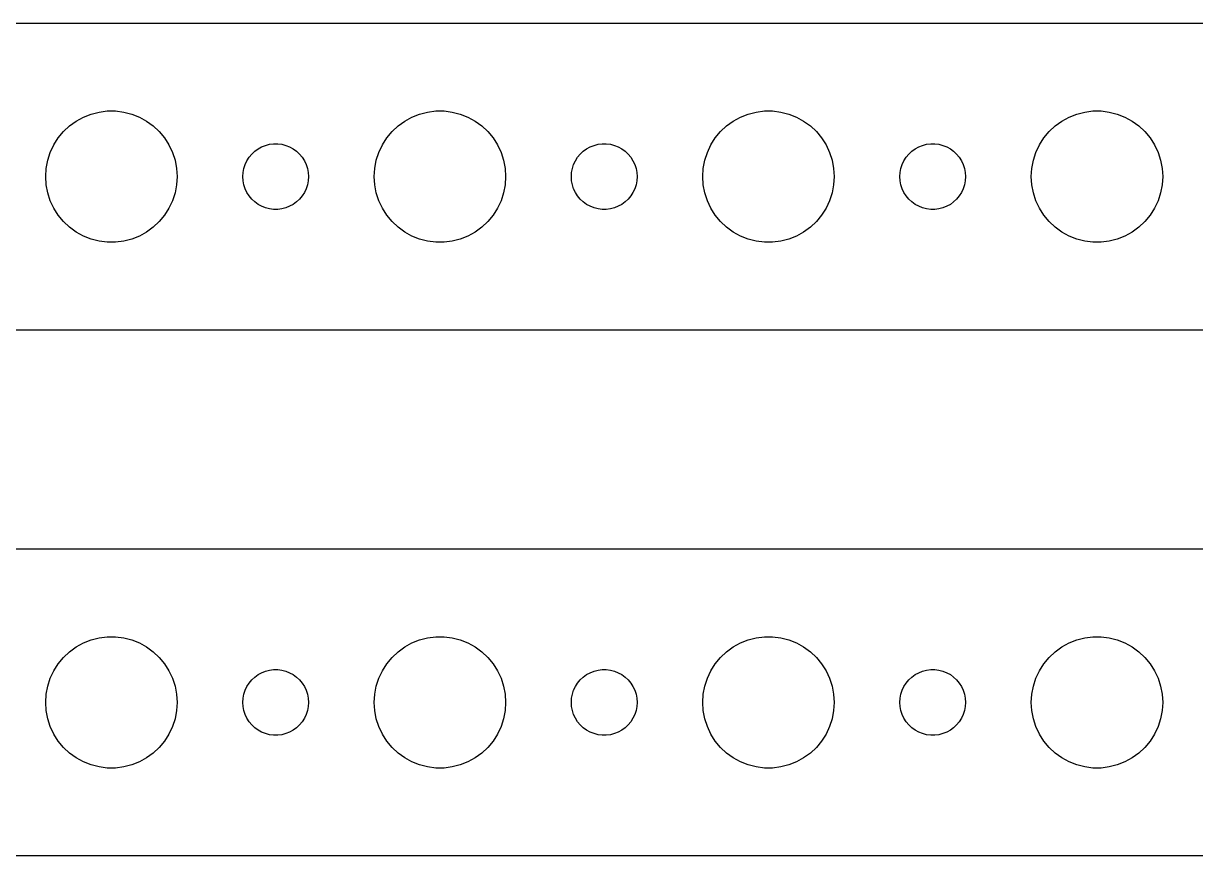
# Model space of a CAD drawing. Header units: metres. Extents: x -202 to 202, y 41 to 79.
# Drawn here: x -154 to -100.5, y 41 to 79 of the extents above; entities that cross this region are included whole.
import ezdxf

# ---------------------------------------------------------------- set-up
doc = ezdxf.new("R2010")
doc.units = ezdxf.units.M

msp = doc.modelspace()

# ---------------------------------------------------------------- linework, layer by layer
for p, q in [((197.314, 78.9901), (-197.314, 78.9901)), ((-150.927, 74.8532), (-150.562, 74.9469)), ((-150.562, 74.9469), (-150.188, 74.9941)), ((-150.188, 74.9941), (-149.812, 74.9941)), ((-149.812, 74.9941), (-149.438, 74.9469)), ((-149.438, 74.9469), (-149.073, 74.8532)), ((-135.927, 74.8532), (-135.562, 74.9469)), ((-135.562, 74.9469), (-135.188, 74.9941)), ((-135.188, 74.9941), (-134.812, 74.9941)), ((-134.812, 74.9941), (-134.438, 74.9469)), ((-134.438, 74.9469), (-134.073, 74.8532)), ((-120.927, 74.8532), (-120.562, 74.9469)), ((-120.562, 74.9469), (-120.188, 74.9941)), ((-120.188, 74.9941), (-119.812, 74.9941)), ((-119.812, 74.9941), (-119.438, 74.9469)), ((-119.438, 74.9469), (-119.073, 74.8532)), ((-105.927, 74.8532), (-105.562, 74.9469)), ((-105.562, 74.9469), (-105.188, 74.9941)), ((-105.188, 74.9941), (-104.812, 74.9941)), ((-104.812, 74.9941), (-104.438, 74.9469)), ((-104.438, 74.9469), (-104.073, 74.8532)), ((-151.912, 74.3115), (-151.607, 74.533)), ((-151.607, 74.533), (-151.277, 74.7145)), ((-151.277, 74.7145), (-150.927, 74.8532)), ((-149.073, 74.8532), (-148.723, 74.7145)), ((-148.723, 74.7145), (-148.393, 74.533)), ((-148.393, 74.533), (-148.088, 74.3115)), ((-136.912, 74.3115), (-136.607, 74.533)), ((-136.607, 74.533), (-136.277, 74.7145)), ((-136.277, 74.7145), (-135.927, 74.8532)), ((-134.073, 74.8532), (-133.723, 74.7145)), ((-133.723, 74.7145), (-133.393, 74.533)), ((-133.393, 74.533), (-133.088, 74.3115)), ((-121.912, 74.3115), (-121.607, 74.533)), ((-121.607, 74.533), (-121.277, 74.7145)), ((-121.277, 74.7145), (-120.927, 74.8532)), ((-119.073, 74.8532), (-118.723, 74.7145)), ((-118.723, 74.7145), (-118.393, 74.533)), ((-118.393, 74.533), (-118.088, 74.3115)), ((-106.912, 74.3115), (-106.607, 74.533)), ((-106.607, 74.533), (-106.277, 74.7145)), ((-106.277, 74.7145), (-105.927, 74.8532)), ((-104.073, 74.8532), (-103.723, 74.7145)), ((-103.723, 74.7145), (-103.393, 74.533)), ((-103.393, 74.533), (-103.088, 74.3115)), ((-152.427, 73.7634), (-152.187, 74.0536)), ((-152.187, 74.0536), (-151.912, 74.3115)), ((-148.088, 74.3115), (-147.813, 74.0536)), ((-147.813, 74.0536), (-147.573, 73.7634)), ((-137.427, 73.7634), (-137.187, 74.0536)), ((-137.187, 74.0536), (-136.912, 74.3115)), ((-133.088, 74.3115), (-132.813, 74.0536)), ((-132.813, 74.0536), (-132.573, 73.7634)), ((-122.427, 73.7634), (-122.187, 74.0536)), ((-122.187, 74.0536), (-121.912, 74.3115)), ((-118.088, 74.3115), (-117.813, 74.0536)), ((-117.813, 74.0536), (-117.573, 73.7634)), ((-107.427, 73.7634), (-107.187, 74.0536)), ((-107.187, 74.0536), (-106.912, 74.3115)), ((-103.088, 74.3115), (-102.813, 74.0536)), ((-102.813, 74.0536), (-102.573, 73.7634)), ((-152.789, 73.1044), (-152.629, 73.4453)), ((-152.629, 73.4453), (-152.427, 73.7634)), ((-147.573, 73.7634), (-147.371, 73.4453)), ((-147.371, 73.4453), (-147.211, 73.1044)), ((-143.304, 73.2665), (-143.139, 73.3572)), ((-143.139, 73.3572), (-142.964, 73.4266)), ((-142.964, 73.4266), (-142.781, 73.4734)), ((-142.781, 73.4734), (-142.594, 73.497)), ((-142.594, 73.497), (-142.406, 73.497)), ((-142.406, 73.497), (-142.219, 73.4734)), ((-142.219, 73.4734), (-142.036, 73.4266)), ((-142.036, 73.4266), (-141.861, 73.3572)), ((-141.861, 73.3572), (-141.696, 73.2665)), ((-137.789, 73.1044), (-137.629, 73.4453)), ((-137.629, 73.4453), (-137.427, 73.7634)), ((-132.573, 73.7634), (-132.371, 73.4453)), ((-132.371, 73.4453), (-132.211, 73.1044)), ((-128.304, 73.2665), (-128.139, 73.3572)), ((-128.139, 73.3572), (-127.964, 73.4266)), ((-127.964, 73.4266), (-127.781, 73.4734)), ((-127.781, 73.4734), (-127.594, 73.497)), ((-127.594, 73.497), (-127.406, 73.497)), ((-127.406, 73.497), (-127.219, 73.4734)), ((-127.219, 73.4734), (-127.036, 73.4266)), ((-127.036, 73.4266), (-126.861, 73.3572)), ((-126.861, 73.3572), (-126.696, 73.2665)), ((-122.789, 73.1044), (-122.629, 73.4453)), ((-122.629, 73.4453), (-122.427, 73.7634)), ((-117.573, 73.7634), (-117.371, 73.4453)), ((-117.371, 73.4453), (-117.211, 73.1044)), ((-113.304, 73.2665), (-113.139, 73.3572)), ((-113.139, 73.3572), (-112.964, 73.4266)), ((-112.964, 73.4266), (-112.781, 73.4734)), ((-112.781, 73.4734), (-112.594, 73.497)), ((-112.594, 73.497), (-112.406, 73.497)), ((-112.406, 73.497), (-112.219, 73.4734)), ((-112.219, 73.4734), (-112.036, 73.4266)), ((-112.036, 73.4266), (-111.861, 73.3572)), ((-111.861, 73.3572), (-111.696, 73.2665)), ((-107.789, 73.1044), (-107.629, 73.4453)), ((-107.629, 73.4453), (-107.427, 73.7634)), ((-102.573, 73.7634), (-102.371, 73.4453)), ((-102.371, 73.4453), (-102.211, 73.1044)), ((-152.906, 72.7461), (-152.789, 73.1044)), ((-147.211, 73.1044), (-147.094, 72.7461)), ((-143.814, 72.7226), (-143.714, 72.8817)), ((-143.714, 72.8817), (-143.593, 73.0268)), ((-143.593, 73.0268), (-143.456, 73.1558)), ((-143.456, 73.1558), (-143.304, 73.2665)), ((-141.696, 73.2665), (-141.544, 73.1558)), ((-141.544, 73.1558), (-141.407, 73.0268)), ((-141.407, 73.0268), (-141.286, 72.8817)), ((-141.286, 72.8817), (-141.186, 72.7226)), ((-137.906, 72.7461), (-137.789, 73.1044)), ((-132.211, 73.1044), (-132.094, 72.7461)), ((-128.814, 72.7226), (-128.714, 72.8817)), ((-128.714, 72.8817), (-128.593, 73.0268)), ((-128.593, 73.0268), (-128.456, 73.1558)), ((-128.456, 73.1558), (-128.304, 73.2665)), ((-126.696, 73.2665), (-126.544, 73.1558)), ((-126.544, 73.1558), (-126.407, 73.0268)), ((-126.407, 73.0268), (-126.286, 72.8817)), ((-126.286, 72.8817), (-126.186, 72.7226)), ((-122.906, 72.7461), (-122.789, 73.1044)), ((-117.211, 73.1044), (-117.094, 72.7461)), ((-113.814, 72.7226), (-113.714, 72.8817)), ((-113.714, 72.8817), (-113.593, 73.0268)), ((-113.593, 73.0268), (-113.456, 73.1558)), ((-113.456, 73.1558), (-113.304, 73.2665)), ((-111.696, 73.2665), (-111.544, 73.1558)), ((-111.544, 73.1558), (-111.407, 73.0268)), ((-111.407, 73.0268), (-111.286, 72.8817)), ((-111.286, 72.8817), (-111.186, 72.7226)), ((-107.906, 72.7461), (-107.789, 73.1044)), ((-102.211, 73.1044), (-102.094, 72.7461)), ((-153, 72), (-152.976, 72.376)), ((-152.976, 72.376), (-152.906, 72.7461)), ((-147.094, 72.7461), (-147.024, 72.376)), ((-147.024, 72.376), (-147, 72)), ((-143.988, 72.188), (-143.953, 72.373)), ((-143.953, 72.373), (-143.895, 72.5522)), ((-143.895, 72.5522), (-143.814, 72.7226)), ((-141.186, 72.7226), (-141.105, 72.5522)), ((-141.105, 72.5522), (-141.047, 72.373)), ((-141.047, 72.373), (-141.012, 72.188)), ((-138, 72), (-137.976, 72.376)), ((-137.976, 72.376), (-137.906, 72.7461)), ((-132.094, 72.7461), (-132.024, 72.376)), ((-132.024, 72.376), (-132, 72)), ((-128.988, 72.188), (-128.953, 72.373)), ((-128.953, 72.373), (-128.895, 72.5522)), ((-128.895, 72.5522), (-128.814, 72.7226)), ((-126.186, 72.7226), (-126.105, 72.5522)), ((-126.105, 72.5522), (-126.047, 72.373)), ((-126.047, 72.373), (-126.012, 72.188)), ((-123, 72), (-122.976, 72.376)), ((-122.976, 72.376), (-122.906, 72.7461)), ((-117.094, 72.7461), (-117.024, 72.376)), ((-117.024, 72.376), (-117, 72)), ((-113.988, 72.188), (-113.953, 72.373)), ((-113.953, 72.373), (-113.895, 72.5522)), ((-113.895, 72.5522), (-113.814, 72.7226)), ((-111.186, 72.7226), (-111.105, 72.5522)), ((-111.105, 72.5522), (-111.047, 72.373)), ((-111.047, 72.373), (-111.012, 72.188)), ((-108, 72), (-107.976, 72.376)), ((-107.976, 72.376), (-107.906, 72.7461)), ((-102.094, 72.7461), (-102.024, 72.376)), ((-102.024, 72.376), (-102, 72)), ((-152.976, 71.624), (-153, 72)), ((-147, 72), (-147.024, 71.624)), ((-144, 72), (-143.988, 72.188)), ((-143.988, 71.812), (-144, 72)), ((-143.953, 71.627), (-143.988, 71.812)), ((-141.012, 71.812), (-141.047, 71.627)), ((-141.012, 72.188), (-141, 72)), ((-141, 72), (-141.012, 71.812)), ((-137.976, 71.624), (-138, 72)), ((-132, 72), (-132.024, 71.624)), ((-129, 72), (-128.988, 72.188)), ((-128.988, 71.812), (-129, 72)), ((-128.953, 71.627), (-128.988, 71.812)), ((-126.012, 71.812), (-126.047, 71.627)), ((-126.012, 72.188), (-126, 72)), ((-126, 72), (-126.012, 71.812)), ((-122.976, 71.624), (-123, 72)), ((-117, 72), (-117.024, 71.624)), ((-114, 72), (-113.988, 72.188)), ((-113.988, 71.812), (-114, 72)), ((-113.953, 71.627), (-113.988, 71.812)), ((-111.012, 71.812), (-111.047, 71.627)), ((-111.012, 72.188), (-111, 72)), ((-111, 72), (-111.012, 71.812)), ((-107.976, 71.624), (-108, 72)), ((-102, 72), (-102.024, 71.624)), ((-152.906, 71.2539), (-152.976, 71.624)), ((-152.789, 70.8956), (-152.906, 71.2539)), ((-147.094, 71.2539), (-147.211, 70.8956)), ((-147.024, 71.624), (-147.094, 71.2539)), ((-143.895, 71.4478), (-143.953, 71.627)), ((-143.814, 71.2774), (-143.895, 71.4478)), ((-143.714, 71.1183), (-143.814, 71.2774)), ((-141.186, 71.2774), (-141.286, 71.1183)), ((-141.105, 71.4478), (-141.186, 71.2774)), ((-141.047, 71.627), (-141.105, 71.4478)), ((-137.906, 71.2539), (-137.976, 71.624)), ((-137.789, 70.8956), (-137.906, 71.2539)), ((-132.094, 71.2539), (-132.211, 70.8956)), ((-132.024, 71.624), (-132.094, 71.2539)), ((-128.895, 71.4478), (-128.953, 71.627)), ((-128.814, 71.2774), (-128.895, 71.4478)), ((-128.714, 71.1183), (-128.814, 71.2774)), ((-126.186, 71.2774), (-126.286, 71.1183)), ((-126.105, 71.4478), (-126.186, 71.2774)), ((-126.047, 71.627), (-126.105, 71.4478)), ((-122.906, 71.2539), (-122.976, 71.624)), ((-122.789, 70.8956), (-122.906, 71.2539)), ((-117.094, 71.2539), (-117.211, 70.8956)), ((-117.024, 71.624), (-117.094, 71.2539)), ((-113.895, 71.4478), (-113.953, 71.627)), ((-113.814, 71.2774), (-113.895, 71.4478)), ((-113.714, 71.1183), (-113.814, 71.2774)), ((-111.186, 71.2774), (-111.286, 71.1183)), ((-111.105, 71.4478), (-111.186, 71.2774)), ((-111.047, 71.627), (-111.105, 71.4478)), ((-107.906, 71.2539), (-107.976, 71.624)), ((-107.789, 70.8956), (-107.906, 71.2539)), ((-102.094, 71.2539), (-102.211, 70.8956)), ((-102.024, 71.624), (-102.094, 71.2539)), ((-152.629, 70.5547), (-152.789, 70.8956)), ((-147.211, 70.8956), (-147.371, 70.5547)), ((-143.593, 70.9732), (-143.714, 71.1183)), ((-143.456, 70.8442), (-143.593, 70.9732)), ((-143.304, 70.7335), (-143.456, 70.8442)), ((-143.139, 70.6428), (-143.304, 70.7335)), ((-142.964, 70.5734), (-143.139, 70.6428)), ((-141.861, 70.6428), (-142.036, 70.5734)), ((-141.696, 70.7335), (-141.861, 70.6428)), ((-141.544, 70.8442), (-141.696, 70.7335)), ((-141.407, 70.9732), (-141.544, 70.8442)), ((-141.286, 71.1183), (-141.407, 70.9732)), ((-137.629, 70.5547), (-137.789, 70.8956)), ((-132.211, 70.8956), (-132.371, 70.5547)), ((-128.593, 70.9732), (-128.714, 71.1183)), ((-128.456, 70.8442), (-128.593, 70.9732)), ((-128.304, 70.7335), (-128.456, 70.8442)), ((-128.139, 70.6428), (-128.304, 70.7335)), ((-127.964, 70.5734), (-128.139, 70.6428)), ((-126.861, 70.6428), (-127.036, 70.5734)), ((-126.696, 70.7335), (-126.861, 70.6428)), ((-126.544, 70.8442), (-126.696, 70.7335)), ((-126.407, 70.9732), (-126.544, 70.8442)), ((-126.286, 71.1183), (-126.407, 70.9732)), ((-122.629, 70.5547), (-122.789, 70.8956)), ((-117.211, 70.8956), (-117.371, 70.5547)), ((-113.593, 70.9732), (-113.714, 71.1183)), ((-113.456, 70.8442), (-113.593, 70.9732)), ((-113.304, 70.7335), (-113.456, 70.8442)), ((-113.139, 70.6428), (-113.304, 70.7335)), ((-112.964, 70.5734), (-113.139, 70.6428)), ((-111.861, 70.6428), (-112.036, 70.5734)), ((-111.696, 70.7335), (-111.861, 70.6428)), ((-111.544, 70.8442), (-111.696, 70.7335)), ((-111.407, 70.9732), (-111.544, 70.8442)), ((-111.286, 71.1183), (-111.407, 70.9732)), ((-107.629, 70.5547), (-107.789, 70.8956)), ((-102.211, 70.8956), (-102.371, 70.5547)), ((-152.427, 70.2366), (-152.629, 70.5547)), ((-152.187, 69.9464), (-152.427, 70.2366)), ((-147.573, 70.2366), (-147.813, 69.9464)), ((-147.371, 70.5547), (-147.573, 70.2366)), ((-142.781, 70.5266), (-142.964, 70.5734)), ((-142.594, 70.503), (-142.781, 70.5266)), ((-142.406, 70.503), (-142.594, 70.503)), ((-142.219, 70.5266), (-142.406, 70.503)), ((-142.036, 70.5734), (-142.219, 70.5266)), ((-137.427, 70.2366), (-137.629, 70.5547)), ((-137.187, 69.9464), (-137.427, 70.2366)), ((-132.573, 70.2366), (-132.813, 69.9464)), ((-132.371, 70.5547), (-132.573, 70.2366)), ((-127.781, 70.5266), (-127.964, 70.5734)), ((-127.594, 70.503), (-127.781, 70.5266)), ((-127.406, 70.503), (-127.594, 70.503)), ((-127.219, 70.5266), (-127.406, 70.503)), ((-127.036, 70.5734), (-127.219, 70.5266)), ((-122.427, 70.2366), (-122.629, 70.5547)), ((-122.187, 69.9464), (-122.427, 70.2366)), ((-117.573, 70.2366), (-117.813, 69.9464)), ((-117.371, 70.5547), (-117.573, 70.2366)), ((-112.781, 70.5266), (-112.964, 70.5734)), ((-112.594, 70.503), (-112.781, 70.5266)), ((-112.406, 70.503), (-112.594, 70.503)), ((-112.219, 70.5266), (-112.406, 70.503)), ((-112.036, 70.5734), (-112.219, 70.5266)), ((-107.427, 70.2366), (-107.629, 70.5547)), ((-107.187, 69.9464), (-107.427, 70.2366)), ((-102.573, 70.2366), (-102.813, 69.9464)), ((-102.371, 70.5547), (-102.573, 70.2366)), ((-151.912, 69.6885), (-152.187, 69.9464)), ((-151.607, 69.467), (-151.912, 69.6885)), ((-148.088, 69.6885), (-148.393, 69.467)), ((-147.813, 69.9464), (-148.088, 69.6885)), ((-136.912, 69.6885), (-137.187, 69.9464)), ((-136.607, 69.467), (-136.912, 69.6885)), ((-133.088, 69.6885), (-133.393, 69.467)), ((-132.813, 69.9464), (-133.088, 69.6885)), ((-121.912, 69.6885), (-122.187, 69.9464)), ((-121.607, 69.467), (-121.912, 69.6885)), ((-118.088, 69.6885), (-118.393, 69.467)), ((-117.813, 69.9464), (-118.088, 69.6885)), ((-106.912, 69.6885), (-107.187, 69.9464)), ((-106.607, 69.467), (-106.912, 69.6885)), ((-103.088, 69.6885), (-103.393, 69.467)), ((-102.813, 69.9464), (-103.088, 69.6885)), ((-151.277, 69.2855), (-151.607, 69.467)), ((-150.927, 69.1468), (-151.277, 69.2855)), ((-150.562, 69.0531), (-150.927, 69.1468)), ((-150.188, 69.0059), (-150.562, 69.0531)), ((-149.438, 69.0531), (-149.812, 69.0059)), ((-149.073, 69.1468), (-149.438, 69.0531)), ((-148.723, 69.2855), (-149.073, 69.1468)), ((-148.393, 69.467), (-148.723, 69.2855)), ((-136.277, 69.2855), (-136.607, 69.467)), ((-135.927, 69.1468), (-136.277, 69.2855)), ((-135.562, 69.0531), (-135.927, 69.1468)), ((-135.188, 69.0059), (-135.562, 69.0531)), ((-134.438, 69.0531), (-134.812, 69.0059)), ((-134.073, 69.1468), (-134.438, 69.0531)), ((-133.723, 69.2855), (-134.073, 69.1468)), ((-133.393, 69.467), (-133.723, 69.2855)), ((-121.277, 69.2855), (-121.607, 69.467)), ((-120.927, 69.1468), (-121.277, 69.2855)), ((-120.562, 69.0531), (-120.927, 69.1468)), ((-120.188, 69.0059), (-120.562, 69.0531)), ((-119.438, 69.0531), (-119.812, 69.0059)), ((-119.073, 69.1468), (-119.438, 69.0531)), ((-118.723, 69.2855), (-119.073, 69.1468)), ((-118.393, 69.467), (-118.723, 69.2855)), ((-106.277, 69.2855), (-106.607, 69.467)), ((-105.927, 69.1468), (-106.277, 69.2855)), ((-105.562, 69.0531), (-105.927, 69.1468)), ((-105.188, 69.0059), (-105.562, 69.0531)), ((-104.438, 69.0531), (-104.812, 69.0059)), ((-104.073, 69.1468), (-104.438, 69.0531)), ((-103.723, 69.2855), (-104.073, 69.1468)), ((-103.393, 69.467), (-103.723, 69.2855)), ((-149.812, 69.0059), (-150.188, 69.0059)), ((-134.812, 69.0059), (-135.188, 69.0059)), ((-119.812, 69.0059), (-120.188, 69.0059)), ((-104.812, 69.0059), (-105.188, 69.0059)), ((-197.314, 65.0099), (197.314, 65.0099)), ((197.314, 54.9901), (-197.314, 54.9901)), ((-151.277, 50.7145), (-150.927, 50.8532)), ((-150.927, 50.8532), (-150.562, 50.9469)), ((-150.562, 50.9469), (-150.188, 50.9941)), ((-150.188, 50.9941), (-149.812, 50.9941)), ((-149.812, 50.9941), (-149.438, 50.9469)), ((-149.438, 50.9469), (-149.073, 50.8532)), ((-149.073, 50.8532), (-148.723, 50.7145)), ((-136.277, 50.7145), (-135.927, 50.8532)), ((-135.927, 50.8532), (-135.562, 50.9469)), ((-135.562, 50.9469), (-135.188, 50.9941)), ((-135.188, 50.9941), (-134.812, 50.9941)), ((-134.812, 50.9941), (-134.438, 50.9469)), ((-134.438, 50.9469), (-134.073, 50.8532)), ((-134.073, 50.8532), (-133.723, 50.7145)), ((-121.277, 50.7145), (-120.927, 50.8532)), ((-120.927, 50.8532), (-120.562, 50.9469)), ((-120.562, 50.9469), (-120.188, 50.9941)), ((-120.188, 50.9941), (-119.812, 50.9941)), ((-119.812, 50.9941), (-119.438, 50.9469)), ((-119.438, 50.9469), (-119.073, 50.8532)), ((-119.073, 50.8532), (-118.723, 50.7145)), ((-106.277, 50.7145), (-105.927, 50.8532)), ((-105.927, 50.8532), (-105.562, 50.9469)), ((-105.562, 50.9469), (-105.188, 50.9941)), ((-105.188, 50.9941), (-104.812, 50.9941)), ((-104.812, 50.9941), (-104.438, 50.9469)), ((-104.438, 50.9469), (-104.073, 50.8532)), ((-104.073, 50.8532), (-103.723, 50.7145)), ((-152.187, 50.0536), (-151.912, 50.3115)), ((-151.912, 50.3115), (-151.607, 50.533)), ((-151.607, 50.533), (-151.277, 50.7145)), ((-148.723, 50.7145), (-148.393, 50.533)), ((-148.393, 50.533), (-148.088, 50.3115)), ((-148.088, 50.3115), (-147.813, 50.0536)), ((-137.187, 50.0536), (-136.912, 50.3115)), ((-136.912, 50.3115), (-136.607, 50.533)), ((-136.607, 50.533), (-136.277, 50.7145)), ((-133.723, 50.7145), (-133.393, 50.533)), ((-133.393, 50.533), (-133.088, 50.3115)), ((-133.088, 50.3115), (-132.813, 50.0536)), ((-122.187, 50.0536), (-121.912, 50.3115)), ((-121.912, 50.3115), (-121.607, 50.533)), ((-121.607, 50.533), (-121.277, 50.7145)), ((-118.723, 50.7145), (-118.393, 50.533)), ((-118.393, 50.533), (-118.088, 50.3115)), ((-118.088, 50.3115), (-117.813, 50.0536)), ((-107.187, 50.0536), (-106.912, 50.3115)), ((-106.912, 50.3115), (-106.607, 50.533)), ((-106.607, 50.533), (-106.277, 50.7145)), ((-103.723, 50.7145), (-103.393, 50.533)), ((-103.393, 50.533), (-103.088, 50.3115)), ((-103.088, 50.3115), (-102.813, 50.0536)), ((-152.427, 49.7634), (-152.187, 50.0536)), ((-147.813, 50.0536), (-147.573, 49.7634)), ((-137.427, 49.7634), (-137.187, 50.0536)), ((-132.813, 50.0536), (-132.573, 49.7634)), ((-122.427, 49.7634), (-122.187, 50.0536)), ((-117.813, 50.0536), (-117.573, 49.7634)), ((-107.427, 49.7634), (-107.187, 50.0536)), ((-102.813, 50.0536), (-102.573, 49.7634)), ((-152.789, 49.1044), (-152.629, 49.4453)), ((-152.629, 49.4453), (-152.427, 49.7634)), ((-147.573, 49.7634), (-147.371, 49.4453)), ((-147.371, 49.4453), (-147.211, 49.1044)), ((-143.456, 49.1558), (-143.304, 49.2665)), ((-143.304, 49.2665), (-143.139, 49.3572)), ((-143.139, 49.3572), (-142.964, 49.4266)), ((-142.964, 49.4266), (-142.781, 49.4734)), ((-142.781, 49.4734), (-142.594, 49.497)), ((-142.594, 49.497), (-142.406, 49.497)), ((-142.406, 49.497), (-142.219, 49.4734)), ((-142.219, 49.4734), (-142.036, 49.4266)), ((-142.036, 49.4266), (-141.861, 49.3572)), ((-141.861, 49.3572), (-141.696, 49.2665)), ((-141.696, 49.2665), (-141.544, 49.1558)), ((-137.789, 49.1044), (-137.629, 49.4453)), ((-137.629, 49.4453), (-137.427, 49.7634)), ((-132.573, 49.7634), (-132.371, 49.4453)), ((-132.371, 49.4453), (-132.211, 49.1044)), ((-128.456, 49.1558), (-128.304, 49.2665)), ((-128.304, 49.2665), (-128.139, 49.3572)), ((-128.139, 49.3572), (-127.964, 49.4266)), ((-127.964, 49.4266), (-127.781, 49.4734)), ((-127.781, 49.4734), (-127.594, 49.497)), ((-127.594, 49.497), (-127.406, 49.497)), ((-127.406, 49.497), (-127.219, 49.4734)), ((-127.219, 49.4734), (-127.036, 49.4266)), ((-127.036, 49.4266), (-126.861, 49.3572)), ((-126.861, 49.3572), (-126.696, 49.2665)), ((-126.696, 49.2665), (-126.544, 49.1558)), ((-122.789, 49.1044), (-122.629, 49.4453)), ((-122.629, 49.4453), (-122.427, 49.7634)), ((-117.573, 49.7634), (-117.371, 49.4453)), ((-117.371, 49.4453), (-117.211, 49.1044)), ((-113.456, 49.1558), (-113.304, 49.2665)), ((-113.304, 49.2665), (-113.139, 49.3572)), ((-113.139, 49.3572), (-112.964, 49.4266)), ((-112.964, 49.4266), (-112.781, 49.4734)), ((-112.781, 49.4734), (-112.594, 49.497)), ((-112.594, 49.497), (-112.406, 49.497)), ((-112.406, 49.497), (-112.219, 49.4734)), ((-112.219, 49.4734), (-112.036, 49.4266)), ((-112.036, 49.4266), (-111.861, 49.3572)), ((-111.861, 49.3572), (-111.696, 49.2665)), ((-111.696, 49.2665), (-111.544, 49.1558)), ((-107.789, 49.1044), (-107.629, 49.4453)), ((-107.629, 49.4453), (-107.427, 49.7634)), ((-102.573, 49.7634), (-102.371, 49.4453)), ((-102.371, 49.4453), (-102.211, 49.1044)), ((-152.976, 48.376), (-152.906, 48.7461)), ((-152.906, 48.7461), (-152.789, 49.1044)), ((-147.211, 49.1044), (-147.094, 48.7461)), ((-147.094, 48.7461), (-147.024, 48.376)), ((-143.895, 48.5522), (-143.814, 48.7226)), ((-143.814, 48.7226), (-143.714, 48.8817)), ((-143.714, 48.8817), (-143.593, 49.0268)), ((-143.593, 49.0268), (-143.456, 49.1558)), ((-141.544, 49.1558), (-141.407, 49.0268)), ((-141.407, 49.0268), (-141.286, 48.8817)), ((-141.286, 48.8817), (-141.186, 48.7226)), ((-141.186, 48.7226), (-141.105, 48.5522)), ((-137.976, 48.376), (-137.906, 48.7461)), ((-137.906, 48.7461), (-137.789, 49.1044)), ((-132.211, 49.1044), (-132.094, 48.7461)), ((-132.094, 48.7461), (-132.024, 48.376)), ((-128.895, 48.5522), (-128.814, 48.7226)), ((-128.814, 48.7226), (-128.714, 48.8817)), ((-128.714, 48.8817), (-128.593, 49.0268)), ((-128.593, 49.0268), (-128.456, 49.1558)), ((-126.544, 49.1558), (-126.407, 49.0268)), ((-126.407, 49.0268), (-126.286, 48.8817)), ((-126.286, 48.8817), (-126.186, 48.7226)), ((-126.186, 48.7226), (-126.105, 48.5522)), ((-122.976, 48.376), (-122.906, 48.7461)), ((-122.906, 48.7461), (-122.789, 49.1044)), ((-117.211, 49.1044), (-117.094, 48.7461)), ((-117.094, 48.7461), (-117.024, 48.376)), ((-113.895, 48.5522), (-113.814, 48.7226)), ((-113.814, 48.7226), (-113.714, 48.8817)), ((-113.714, 48.8817), (-113.593, 49.0268)), ((-113.593, 49.0268), (-113.456, 49.1558)), ((-111.544, 49.1558), (-111.407, 49.0268)), ((-111.407, 49.0268), (-111.286, 48.8817)), ((-111.286, 48.8817), (-111.186, 48.7226)), ((-111.186, 48.7226), (-111.105, 48.5522)), ((-107.976, 48.376), (-107.906, 48.7461)), ((-107.906, 48.7461), (-107.789, 49.1044)), ((-102.211, 49.1044), (-102.094, 48.7461)), ((-102.094, 48.7461), (-102.024, 48.376)), ((-153, 48), (-152.976, 48.376)), ((-147.024, 48.376), (-147, 48)), ((-144, 48), (-143.988, 48.188)), ((-143.988, 48.188), (-143.953, 48.373)), ((-143.953, 48.373), (-143.895, 48.5522)), ((-141.105, 48.5522), (-141.047, 48.373)), ((-141.047, 48.373), (-141.012, 48.188)), ((-141.012, 48.188), (-141, 48)), ((-138, 48), (-137.976, 48.376)), ((-132.024, 48.376), (-132, 48)), ((-129, 48), (-128.988, 48.188)), ((-128.988, 48.188), (-128.953, 48.373)), ((-128.953, 48.373), (-128.895, 48.5522)), ((-126.105, 48.5522), (-126.047, 48.373)), ((-126.047, 48.373), (-126.012, 48.188)), ((-126.012, 48.188), (-126, 48)), ((-123, 48), (-122.976, 48.376)), ((-117.024, 48.376), (-117, 48)), ((-114, 48), (-113.988, 48.188)), ((-113.988, 48.188), (-113.953, 48.373)), ((-113.953, 48.373), (-113.895, 48.5522)), ((-111.105, 48.5522), (-111.047, 48.373)), ((-111.047, 48.373), (-111.012, 48.188)), ((-111.012, 48.188), (-111, 48)), ((-108, 48), (-107.976, 48.376)), ((-102.024, 48.376), (-102, 48)), ((-152.976, 47.624), (-153, 48)), ((-147, 48), (-147.024, 47.624)), ((-143.988, 47.812), (-144, 48)), ((-143.953, 47.627), (-143.988, 47.812)), ((-141.012, 47.812), (-141.047, 47.627)), ((-141, 48), (-141.012, 47.812)), ((-137.976, 47.624), (-138, 48)), ((-132, 48), (-132.024, 47.624)), ((-128.988, 47.812), (-129, 48)), ((-128.953, 47.627), (-128.988, 47.812)), ((-126.012, 47.812), (-126.047, 47.627)), ((-126, 48), (-126.012, 47.812)), ((-122.976, 47.624), (-123, 48)), ((-117, 48), (-117.024, 47.624)), ((-113.988, 47.812), (-114, 48)), ((-113.953, 47.627), (-113.988, 47.812)), ((-111.012, 47.812), (-111.047, 47.627)), ((-111, 48), (-111.012, 47.812)), ((-107.976, 47.624), (-108, 48)), ((-102, 48), (-102.024, 47.624)), ((-152.906, 47.2539), (-152.976, 47.624)), ((-152.789, 46.8956), (-152.906, 47.2539)), ((-147.094, 47.2539), (-147.211, 46.8956)), ((-147.024, 47.624), (-147.094, 47.2539)), ((-143.895, 47.4478), (-143.953, 47.627)), ((-143.814, 47.2774), (-143.895, 47.4478)), ((-143.714, 47.1183), (-143.814, 47.2774)), ((-143.593, 46.9732), (-143.714, 47.1183)), ((-141.286, 47.1183), (-141.407, 46.9732)), ((-141.186, 47.2774), (-141.286, 47.1183)), ((-141.105, 47.4478), (-141.186, 47.2774)), ((-141.047, 47.627), (-141.105, 47.4478)), ((-137.906, 47.2539), (-137.976, 47.624)), ((-137.789, 46.8956), (-137.906, 47.2539)), ((-132.094, 47.2539), (-132.211, 46.8956)), ((-132.024, 47.624), (-132.094, 47.2539)), ((-128.895, 47.4478), (-128.953, 47.627)), ((-128.814, 47.2774), (-128.895, 47.4478)), ((-128.714, 47.1183), (-128.814, 47.2774)), ((-128.593, 46.9732), (-128.714, 47.1183)), ((-126.286, 47.1183), (-126.407, 46.9732)), ((-126.186, 47.2774), (-126.286, 47.1183)), ((-126.105, 47.4478), (-126.186, 47.2774)), ((-126.047, 47.627), (-126.105, 47.4478)), ((-122.906, 47.2539), (-122.976, 47.624)), ((-122.789, 46.8956), (-122.906, 47.2539)), ((-117.094, 47.2539), (-117.211, 46.8956)), ((-117.024, 47.624), (-117.094, 47.2539)), ((-113.895, 47.4478), (-113.953, 47.627)), ((-113.814, 47.2774), (-113.895, 47.4478)), ((-113.714, 47.1183), (-113.814, 47.2774)), ((-113.593, 46.9732), (-113.714, 47.1183)), ((-111.286, 47.1183), (-111.407, 46.9732)), ((-111.186, 47.2774), (-111.286, 47.1183)), ((-111.105, 47.4478), (-111.186, 47.2774)), ((-111.047, 47.627), (-111.105, 47.4478)), ((-107.906, 47.2539), (-107.976, 47.624)), ((-107.789, 46.8956), (-107.906, 47.2539)), ((-102.094, 47.2539), (-102.211, 46.8956)), ((-102.024, 47.624), (-102.094, 47.2539)), ((-152.629, 46.5547), (-152.789, 46.8956)), ((-147.211, 46.8956), (-147.371, 46.5547)), ((-143.456, 46.8442), (-143.593, 46.9732)), ((-143.304, 46.7335), (-143.456, 46.8442)), ((-143.139, 46.6428), (-143.304, 46.7335)), ((-142.964, 46.5734), (-143.139, 46.6428)), ((-142.781, 46.5266), (-142.964, 46.5734)), ((-142.036, 46.5734), (-142.219, 46.5266)), ((-141.861, 46.6428), (-142.036, 46.5734)), ((-141.696, 46.7335), (-141.861, 46.6428)), ((-141.544, 46.8442), (-141.696, 46.7335)), ((-141.407, 46.9732), (-141.544, 46.8442)), ((-137.629, 46.5547), (-137.789, 46.8956)), ((-132.211, 46.8956), (-132.371, 46.5547)), ((-128.456, 46.8442), (-128.593, 46.9732)), ((-128.304, 46.7335), (-128.456, 46.8442)), ((-128.139, 46.6428), (-128.304, 46.7335)), ((-127.964, 46.5734), (-128.139, 46.6428)), ((-127.781, 46.5266), (-127.964, 46.5734)), ((-127.036, 46.5734), (-127.219, 46.5266)), ((-126.861, 46.6428), (-127.036, 46.5734)), ((-126.696, 46.7335), (-126.861, 46.6428)), ((-126.544, 46.8442), (-126.696, 46.7335)), ((-126.407, 46.9732), (-126.544, 46.8442)), ((-122.629, 46.5547), (-122.789, 46.8956)), ((-117.211, 46.8956), (-117.371, 46.5547)), ((-113.456, 46.8442), (-113.593, 46.9732)), ((-113.304, 46.7335), (-113.456, 46.8442)), ((-113.139, 46.6428), (-113.304, 46.7335)), ((-112.964, 46.5734), (-113.139, 46.6428)), ((-112.781, 46.5266), (-112.964, 46.5734)), ((-112.036, 46.5734), (-112.219, 46.5266)), ((-111.861, 46.6428), (-112.036, 46.5734)), ((-111.696, 46.7335), (-111.861, 46.6428)), ((-111.544, 46.8442), (-111.696, 46.7335)), ((-111.407, 46.9732), (-111.544, 46.8442)), ((-107.629, 46.5547), (-107.789, 46.8956)), ((-102.211, 46.8956), (-102.371, 46.5547)), ((-152.427, 46.2366), (-152.629, 46.5547)), ((-152.187, 45.9464), (-152.427, 46.2366)), ((-147.573, 46.2366), (-147.813, 45.9464)), ((-147.371, 46.5547), (-147.573, 46.2366)), ((-142.594, 46.503), (-142.781, 46.5266)), ((-142.406, 46.503), (-142.594, 46.503)), ((-142.219, 46.5266), (-142.406, 46.503)), ((-137.427, 46.2366), (-137.629, 46.5547)), ((-137.187, 45.9464), (-137.427, 46.2366)), ((-132.573, 46.2366), (-132.813, 45.9464)), ((-132.371, 46.5547), (-132.573, 46.2366)), ((-127.594, 46.503), (-127.781, 46.5266)), ((-127.406, 46.503), (-127.594, 46.503)), ((-127.219, 46.5266), (-127.406, 46.503)), ((-122.427, 46.2366), (-122.629, 46.5547)), ((-122.187, 45.9464), (-122.427, 46.2366)), ((-117.573, 46.2366), (-117.813, 45.9464)), ((-117.371, 46.5547), (-117.573, 46.2366)), ((-112.594, 46.503), (-112.781, 46.5266)), ((-112.406, 46.503), (-112.594, 46.503)), ((-112.219, 46.5266), (-112.406, 46.503)), ((-107.427, 46.2366), (-107.629, 46.5547)), ((-107.187, 45.9464), (-107.427, 46.2366)), ((-102.573, 46.2366), (-102.813, 45.9464)), ((-102.371, 46.5547), (-102.573, 46.2366)), ((-151.912, 45.6885), (-152.187, 45.9464)), ((-151.607, 45.467), (-151.912, 45.6885)), ((-148.088, 45.6885), (-148.393, 45.467)), ((-147.813, 45.9464), (-148.088, 45.6885)), ((-136.912, 45.6885), (-137.187, 45.9464)), ((-136.607, 45.467), (-136.912, 45.6885)), ((-133.088, 45.6885), (-133.393, 45.467)), ((-132.813, 45.9464), (-133.088, 45.6885)), ((-121.912, 45.6885), (-122.187, 45.9464)), ((-121.607, 45.467), (-121.912, 45.6885)), ((-118.088, 45.6885), (-118.393, 45.467)), ((-117.813, 45.9464), (-118.088, 45.6885)), ((-106.912, 45.6885), (-107.187, 45.9464)), ((-106.607, 45.467), (-106.912, 45.6885)), ((-103.088, 45.6885), (-103.393, 45.467)), ((-102.813, 45.9464), (-103.088, 45.6885)), ((-151.277, 45.2855), (-151.607, 45.467)), ((-150.927, 45.1468), (-151.277, 45.2855)), ((-150.562, 45.0531), (-150.927, 45.1468)), ((-150.188, 45.0059), (-150.562, 45.0531)), ((-149.812, 45.0059), (-150.188, 45.0059)), ((-149.438, 45.0531), (-149.812, 45.0059)), ((-149.073, 45.1468), (-149.438, 45.0531)), ((-148.723, 45.2855), (-149.073, 45.1468)), ((-148.393, 45.467), (-148.723, 45.2855)), ((-136.277, 45.2855), (-136.607, 45.467)), ((-135.927, 45.1468), (-136.277, 45.2855)), ((-135.562, 45.0531), (-135.927, 45.1468)), ((-135.188, 45.0059), (-135.562, 45.0531)), ((-134.812, 45.0059), (-135.188, 45.0059)), ((-134.438, 45.0531), (-134.812, 45.0059)), ((-134.073, 45.1468), (-134.438, 45.0531)), ((-133.723, 45.2855), (-134.073, 45.1468)), ((-133.393, 45.467), (-133.723, 45.2855)), ((-121.277, 45.2855), (-121.607, 45.467)), ((-120.927, 45.1468), (-121.277, 45.2855)), ((-120.562, 45.0531), (-120.927, 45.1468)), ((-120.188, 45.0059), (-120.562, 45.0531)), ((-119.812, 45.0059), (-120.188, 45.0059)), ((-119.438, 45.0531), (-119.812, 45.0059)), ((-119.073, 45.1468), (-119.438, 45.0531)), ((-118.723, 45.2855), (-119.073, 45.1468)), ((-118.393, 45.467), (-118.723, 45.2855)), ((-106.277, 45.2855), (-106.607, 45.467)), ((-105.927, 45.1468), (-106.277, 45.2855)), ((-105.562, 45.0531), (-105.927, 45.1468)), ((-105.188, 45.0059), (-105.562, 45.0531)), ((-104.812, 45.0059), (-105.188, 45.0059)), ((-104.438, 45.0531), (-104.812, 45.0059)), ((-104.073, 45.1468), (-104.438, 45.0531)), ((-103.723, 45.2855), (-104.073, 45.1468)), ((-103.393, 45.467), (-103.723, 45.2855)), ((-197.314, 41.0099), (197.314, 41.0099))]:
    msp.add_line(p, q)

doc.saveas('drawing.dxf')
